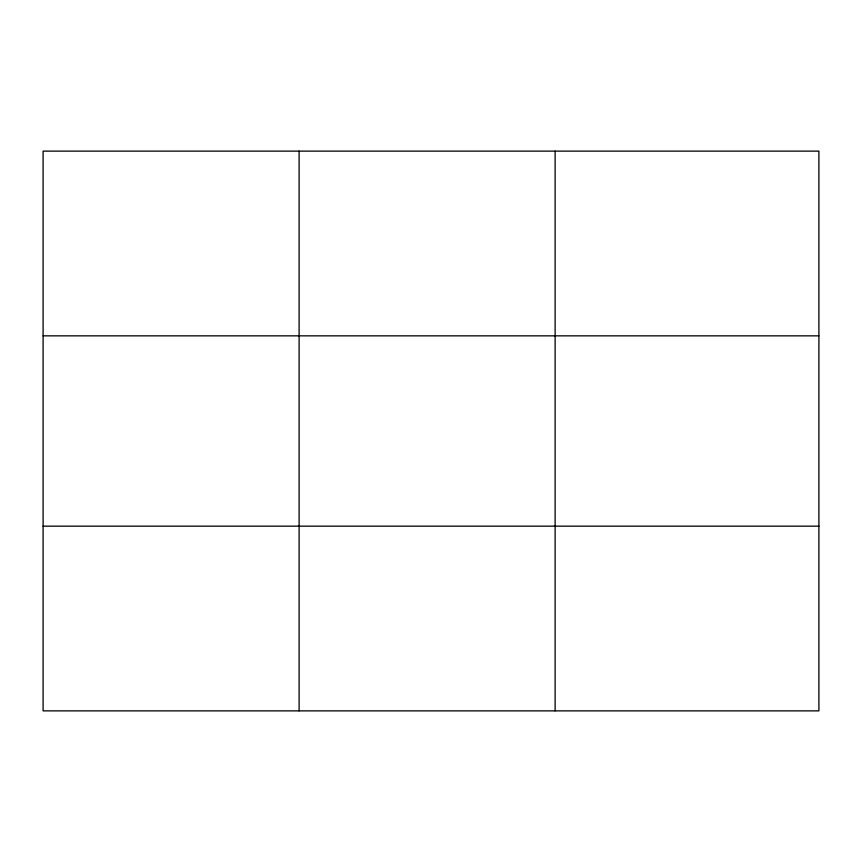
<?xml version="1.0" encoding="UTF-8"?>
<svg xmlns="http://www.w3.org/2000/svg" width="862" height="862" viewBox="0 0 862 862"><rect width="100%" height="100%" fill="white"/><g stroke="black" fill="none" stroke-linecap="round" stroke-linejoin="round"><path stroke-width="1.29" d="M299.114 151.13L299.114 710.87M555.128 151.13L555.128 710.87M818.9 526.154L818.9 710.87L43.1 710.87L43.1 151.13L818.9 151.13L818.9 526.154L43.1 526.154M43.1 335.846L818.9 335.846"/></g></svg>
